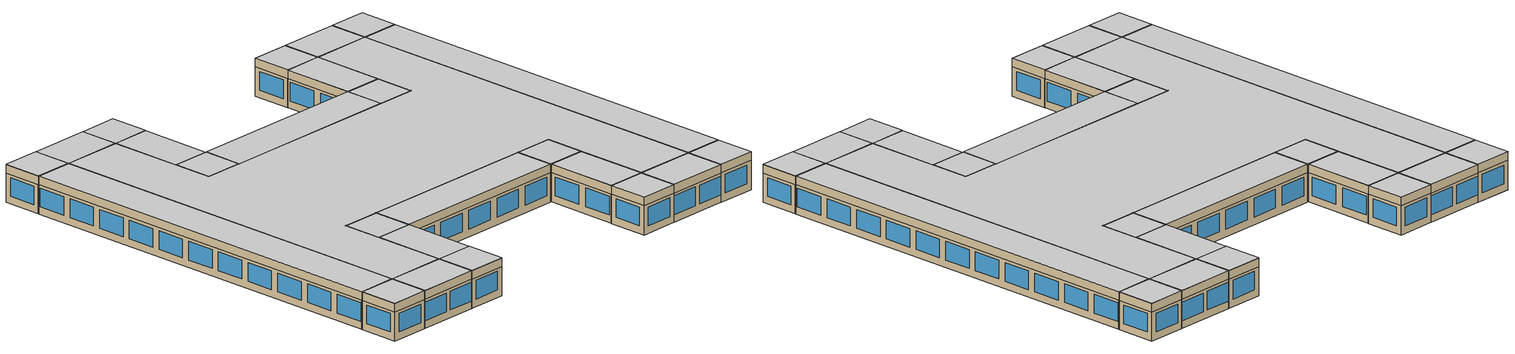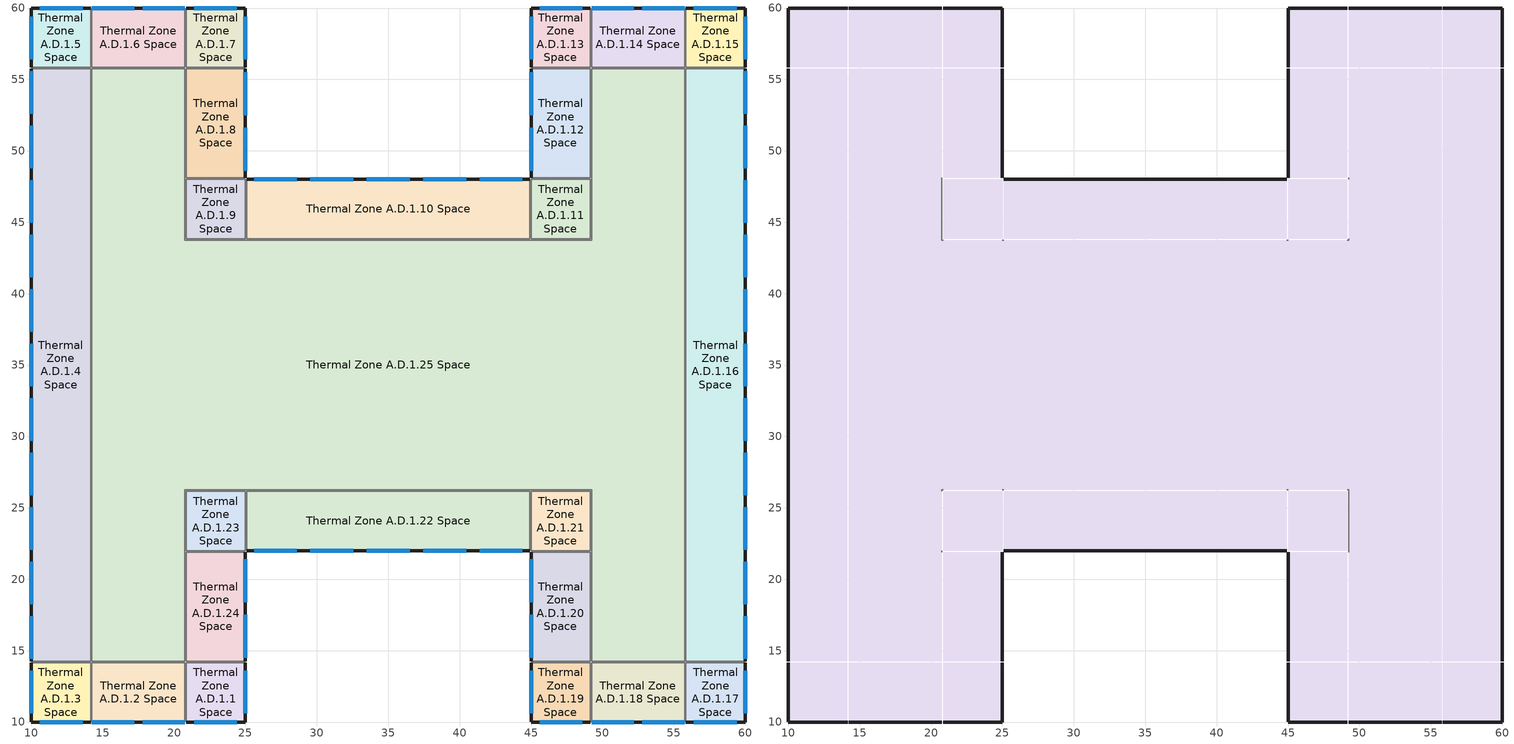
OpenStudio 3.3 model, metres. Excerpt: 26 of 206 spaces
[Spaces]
Thermal Zone A.D.1.4 Space
 floor to Ceiling Void Zone A.B.2.4 Space (FLOOR-Int_4"LWConcrete): 14.15,55.75 14.15,14.25 10,14.25 10,55.75 z8
 wall outside (Wall NonRes MetBldg CZ4 ASHRAE90.1-2016): 10,55.75 10,14.25 z8:11
 wall to Thermal Zone A.D.1.25 Space (Wall-Int_MtlStudGyp-4" / 100mm): 14.15,14.25 14.15,55.75 z8:11
 wall to Thermal Zone A.D.1.3 Space (Wall-Int_MtlStudGyp-4" / 100mm): 10,14.25 14.15,14.25 z8:11
 wall to Thermal Zone A.D.1.5 Space (Wall-Int_MtlStudGyp-4" / 100mm): 14.15,55.75 10,55.75 z8:11
 window (VertFen NonRes MetalFixed CZ4 ASHRAE90.1-2016): 10,55.58 10,52.58 / 10,51.77 10,48.77 / 10,47.95 10,44.95 / 10,44.13 10,41.13 / 10,40.32 10,37.32 / 10,36.5 10,33.5 / 10,32.68 10,29.68 / 10,28.87 10,25.87 / 10,25.05 10,22.05 / 10,21.23 10,18.23 / 10,17.42 10,14.42 z8.78:10.7
Thermal Zone A.D.1.2 Space
 floor to Ceiling Void Zone A.B.2.2 Space (FLOOR-Int_4"LWConcrete): 20.75,14.15 20.75,10 14.25,10 14.25,14.15 z8
 wall outside (Wall NonRes MetBldg CZ4 ASHRAE90.1-2016): 14.25,10 20.75,10 z8:11
 wall to Thermal Zone A.D.1.25 Space (Wall-Int_MtlStudGyp-4" / 100mm): 20.75,14.15 14.25,14.15 z8:11
 wall to Thermal Zone A.D.1.1 Space (Wall-Int_MtlStudGyp-4" / 100mm): 20.75,10 20.75,14.15 z8:11
 wall to Thermal Zone A.D.1.3 Space (Wall-Int_MtlStudGyp-4" / 100mm): 14.25,14.15 14.25,10 z8:11
 window (VertFen NonRes MetalFixed CZ4 ASHRAE90.1-2016): 14.25,10 17.2,10 / 17.8,10 20.75,10 z8.78:10.7
Thermal Zone A.D.1.25 Space
 floor outside (FLOOR-Int_4"LWConcrete): 45,43.75 45,26.25 25,26.25 25,43.75 z8
 floor to Ceiling Void Zone A.C.2.9 Space (FLOOR-Int_4"LWConcrete): 55.75,55.75 55.75,14.25 49.25,14.25 49.25,55.75 z8
 floor to Ceiling Void Zone A.B.2.9 Space (FLOOR-Int_4"LWConcrete): 20.75,55.75 20.75,14.25 14.25,14.25 14.25,55.75 z8
 floor to Ceiling Void Zone A.B.2.8 Space (FLOOR-Int_4"LWConcrete): 25,43.75 25,26.25 20.85,26.25 20.85,43.75 z8
 floor to Ceiling Void Zone A.C.2.4 Space (FLOOR-Int_4"LWConcrete): 49.15,43.75 49.15,26.25 45,26.25 45,43.75 z8
 floor adiabatic (FLOOR-Int_4"LWConcrete): 20.85,43.75 20.85,26.25 20.75,26.25 20.75,43.75 z8; 49.25,43.75 49.25,26.25 49.15,26.25 49.15,43.75 z8
 wall adiabatic (Wall-Int_MtlStudGyp-4" / 100mm): 49.15,26.25 49.25,26.25 49.25,21.9 / 45,43.75 44.9,43.75 / 25.1,43.75 25,43.75 / 20.85,43.75 20.75,43.75 20.75,48.1 / 49.25,48.1 49.25,48 / 49.25,43.85 49.25,43.75 49.15,43.75 / 25,26.25 25.1,26.25 / 44.9,26.25 45,26.25 / 20.75,21.9 20.75,22 / 20.75,26.15 20.75,26.25 20.85,26.25 z8:11
 wall to Thermal Zone A.D.1.24 Space (Wall-Int_MtlStudGyp-4" / 100mm): 20.75,14.25 20.75,21.9 z8:11
 wall to Thermal Zone A.D.1.6 Space (Wall-Int_MtlStudGyp-4" / 100mm): 20.75,55.75 14.25,55.75 z8:11
 wall to Thermal Zone A.D.1.8 Space (Wall-Int_MtlStudGyp-4" / 100mm): 20.75,48.1 20.75,55.75 z8:11
 wall to Thermal Zone A.D.1.9 Space (Wall-Int_MtlStudGyp-4" / 100mm): 20.75,43.85 20.75,48 / 25,43.75 20.85,43.75 z8:11
 wall to Thermal Zone A.D.1.10 Space (Wall-Int_MtlStudGyp-4" / 100mm): 44.9,43.75 25.1,43.75 z8:11
 wall to Thermal Zone A.D.1.11 Space (Wall-Int_MtlStudGyp-4" / 100mm): 49.15,43.75 45,43.75 / 49.25,48 49.25,43.85 z8:11
 wall to Thermal Zone A.D.1.12 Space (Wall-Int_MtlStudGyp-4" / 100mm): 49.25,55.75 49.25,48.1 z8:11
 wall to Thermal Zone A.D.1.14 Space (Wall-Int_MtlStudGyp-4" / 100mm): 55.75,55.75 49.25,55.75 z8:11
 wall to Thermal Zone A.D.1.16 Space (Wall-Int_MtlStudGyp-4" / 100mm): 55.75,14.25 55.75,55.75 z8:11
 wall to Thermal Zone A.D.1.18 Space (Wall-Int_MtlStudGyp-4" / 100mm): 49.25,14.25 55.75,14.25 z8:11
 wall to Thermal Zone A.D.1.20 Space (Wall-Int_MtlStudGyp-4" / 100mm): 49.25,21.9 49.25,14.25 z8:11
 wall to Thermal Zone A.D.1.21 Space (Wall-Int_MtlStudGyp-4" / 100mm): 49.25,26.15 49.25,22 / 45,26.25 49.15,26.25 z8:11
 wall to Thermal Zone A.D.1.22 Space (Wall-Int_MtlStudGyp-4" / 100mm): 25.1,26.25 44.9,26.25 z8:11
 wall to Thermal Zone A.D.1.23 Space (Wall-Int_MtlStudGyp-4" / 100mm): 20.85,26.25 25,26.25 / 20.75,22 20.75,26.15 z8:11
Thermal Zone A.D.1.17 Space
 floor to Ceiling Void Zone A.C.2.1 Space (FLOOR-Int_4"LWConcrete): 60,14.15 60,10 55.85,10 55.85,14.15 z8
 wall outside (Wall NonRes MetBldg CZ4 ASHRAE90.1-2016): 55.85,10 60,10 60,14.15 z8:11
 wall to Thermal Zone A.D.1.16 Space (Wall-Int_MtlStudGyp-4" / 100mm): 60,14.15 55.85,14.15 z8:11
 wall to Thermal Zone A.D.1.18 Space (Wall-Int_MtlStudGyp-4" / 100mm): 55.85,14.15 55.85,10 z8:11
 window (VertFen NonRes MetalFixed CZ4 ASHRAE90.1-2016): 56.4,10 59.4,10 / 60,10.6 60,13.6 z8.78:10.7
Thermal Zone A.D.1.6 Space
 floor to Ceiling Void Zone A.B.2.6 Space (FLOOR-Int_4"LWConcrete): 20.75,60 20.75,55.85 14.25,55.85 14.25,60 z8
 wall outside (Wall NonRes MetBldg CZ4 ASHRAE90.1-2016): 20.75,60 14.25,60 z8:11
 wall to Thermal Zone A.D.1.5 Space (Wall-Int_MtlStudGyp-4" / 100mm): 14.25,60 14.25,55.85 z8:11
 wall to Thermal Zone A.D.1.7 Space (Wall-Int_MtlStudGyp-4" / 100mm): 20.75,55.85 20.75,60 z8:11
 window (VertFen NonRes MetalFixed CZ4 ASHRAE90.1-2016): 20.75,60 17.8,60 / 17.2,60 14.25,60 z8.78:10.7
Thermal Zone A.D.1.1 Space
 floor to Ceiling Void Zone A.B.2.1 Space (FLOOR-Int_4"LWConcrete): 25,14.15 25,10 20.85,10 20.85,14.15 z8
 wall outside (Wall NonRes MetBldg CZ4 ASHRAE90.1-2016): 20.85,10 25,10 25,14.15 z8:11
 wall to Thermal Zone A.D.1.24 Space (Wall-Int_MtlStudGyp-4" / 100mm): 25,14.15 20.85,14.15 z8:11
 window (VertFen NonRes MetalFixed CZ4 ASHRAE90.1-2016): 21.4,10 24.4,10 / 25,10.6 25,13.6 z8.78:10.7
Thermal Zone A.D.1.3 Space
 floor to Ceiling Void Zone A.B.2.3 Space (FLOOR-Int_4"LWConcrete): 14.15,14.15 14.15,10 10,10 10,14.15 z8
 wall outside (Wall NonRes MetBldg CZ4 ASHRAE90.1-2016): 10,14.15 10,10 14.15,10 z8:11
 window (VertFen NonRes MetalFixed CZ4 ASHRAE90.1-2016): 10.6,10 13.6,10 / 10,13.6 10,10.6 z8.78:10.7
Thermal Zone A.D.1.5 Space
 floor to Ceiling Void Zone A.B.2.5 Space (FLOOR-Int_4"LWConcrete): 14.15,60 14.15,55.85 10,55.85 10,60 z8
 wall outside (Wall NonRes MetBldg CZ4 ASHRAE90.1-2016): 14.15,60 10,60 10,55.85 z8:11
 window (VertFen NonRes MetalFixed CZ4 ASHRAE90.1-2016): 13.6,60 10.6,60 / 10,59.4 10,56.4 z8.78:10.7
Thermal Zone A.D.1.7 Space
 floor to Ceiling Void Zone A.B.2.7 Space (FLOOR-Int_4"LWConcrete): 25,60 25,55.85 20.85,55.85 20.85,60 z8
 wall outside (Wall NonRes MetBldg CZ4 ASHRAE90.1-2016): 25,55.85 25,60 20.85,60 z8:11
 wall to Thermal Zone A.D.1.8 Space (Wall-Int_MtlStudGyp-4" / 100mm): 20.85,55.85 25,55.85 z8:11
 window (VertFen NonRes MetalFixed CZ4 ASHRAE90.1-2016): 25,56.4 25,59.4 / 24.4,60 21.4,60 z8.78:10.7
Thermal Zone A.D.1.8 Space
 floor to Ceiling Void Zone A.B.2.8 Space (FLOOR-Int_4"LWConcrete): 25,55.75 25,48.1 20.85,48.1 20.85,55.75 z8
 wall outside (Wall NonRes MetBldg CZ4 ASHRAE90.1-2016): 25,48.1 25,55.75 z8:11
 wall to Thermal Zone A.D.1.9 Space (Wall-Int_MtlStudGyp-4" / 100mm): 20.85,48.1 25,48.1 z8:11
 window (VertFen NonRes MetalFixed CZ4 ASHRAE90.1-2016): 25,48.6 25,51.6 / 25,52.5 25,55.5 z8.78:10.7
Thermal Zone A.D.1.9 Space
 floor to Ceiling Void Zone A.B.2.8 Space (FLOOR-Int_4"LWConcrete): 25,48 25,43.85 20.85,43.85 20.85,48 z8
 wall to Thermal Zone A.D.1.10 Space (Wall-Int_MtlStudGyp-4" / 100mm): 25,43.85 25,48 z8:11
Thermal Zone A.D.1.10 Space
 floor outside (FLOOR-Int_4"LWConcrete): 44.9,48 44.9,43.85 25.1,43.85 25.1,48 z8
 wall outside (Wall NonRes MetBldg CZ4 ASHRAE90.1-2016): 44.9,48 25.1,48 z8:11
 wall to Thermal Zone A.D.1.11 Space (Wall-Int_MtlStudGyp-4" / 100mm): 44.9,43.85 44.9,48 z8:11
 window (VertFen NonRes MetalFixed CZ4 ASHRAE90.1-2016): 44.4,48 41.4,48 / 40.45,48 37.45,48 / 36.5,48 33.5,48 / 32.55,48 29.55,48 / 28.6,48 25.6,48 z8.78:10.7
Thermal Zone A.D.1.11 Space
 floor to Ceiling Void Zone A.C.2.4 Space (FLOOR-Int_4"LWConcrete): 49.15,48 49.15,43.85 45,43.85 45,48 z8
 wall to Thermal Zone A.D.1.12 Space (Wall-Int_MtlStudGyp-4" / 100mm): 49.15,48 45,48 z8:11
Thermal Zone A.D.1.12 Space
 floor to Ceiling Void Zone A.C.2.4 Space (FLOOR-Int_4"LWConcrete): 49.15,55.75 49.15,48.1 45,48.1 45,55.75 z8
 wall outside (Wall NonRes MetBldg CZ4 ASHRAE90.1-2016): 45,55.75 45,48.1 z8:11
 wall to Thermal Zone A.D.1.13 Space (Wall-Int_MtlStudGyp-4" / 100mm): 49.15,55.75 45,55.75 z8:11
 window (VertFen NonRes MetalFixed CZ4 ASHRAE90.1-2016): 45,55.5 45,52.5 / 45,51.6 45,48.6 z8.78:10.7
Thermal Zone A.D.1.13 Space
 floor to Ceiling Void Zone A.C.2.5 Space (FLOOR-Int_4"LWConcrete): 49.15,60 49.15,55.85 45,55.85 45,60 z8
 wall outside (Wall NonRes MetBldg CZ4 ASHRAE90.1-2016): 49.15,60 45,60 45,55.85 z8:11
 wall to Thermal Zone A.D.1.14 Space (Wall-Int_MtlStudGyp-4" / 100mm): 49.15,55.85 49.15,60 z8:11
 window (VertFen NonRes MetalFixed CZ4 ASHRAE90.1-2016): 48.6,60 45.6,60 / 45,59.4 45,56.4 z8.78:10.7
Thermal Zone A.D.1.14 Space
 floor to Ceiling Void Zone A.C.2.6 Space (FLOOR-Int_4"LWConcrete): 55.75,60 55.75,55.85 49.25,55.85 49.25,60 z8
 wall outside (Wall NonRes MetBldg CZ4 ASHRAE90.1-2016): 55.75,60 49.25,60 z8:11
 wall to Thermal Zone A.D.1.15 Space (Wall-Int_MtlStudGyp-4" / 100mm): 55.75,55.85 55.75,60 z8:11
 window (VertFen NonRes MetalFixed CZ4 ASHRAE90.1-2016): 55.75,60 52.8,60 / 52.2,60 49.25,60 z8.78:10.7
Thermal Zone A.D.1.15 Space
 floor to Ceiling Void Zone A.C.2.7 Space (FLOOR-Int_4"LWConcrete): 60,60 60,55.85 55.85,55.85 55.85,60 z8
 wall outside (Wall NonRes MetBldg CZ4 ASHRAE90.1-2016): 60,55.85 60,60 55.85,60 z8:11
 wall to Thermal Zone A.D.1.16 Space (Wall-Int_MtlStudGyp-4" / 100mm): 55.85,55.85 60,55.85 z8:11
 window (VertFen NonRes MetalFixed CZ4 ASHRAE90.1-2016): 60,56.4 60,59.4 / 59.4,60 56.4,60 z8.78:10.7
Thermal Zone A.D.1.16 Space
 floor to Ceiling Void Zone A.C.2.8 Space (FLOOR-Int_4"LWConcrete): 60,55.75 60,14.25 55.85,14.25 55.85,55.75 z8
 wall outside (Wall NonRes MetBldg CZ4 ASHRAE90.1-2016): 60,14.25 60,55.75 z8:11
 window (VertFen NonRes MetalFixed CZ4 ASHRAE90.1-2016): 60,14.42 60,17.42 / 60,18.23 60,21.23 / 60,22.05 60,25.05 / 60,25.87 60,28.87 / 60,29.68 60,32.68 / 60,33.5 60,36.5 / 60,37.32 60,40.32 / 60,41.13 60,44.13 / 60,44.95 60,47.95 / 60,48.77 60,51.77 / 60,52.58 60,55.58 z8.78:10.7
Thermal Zone A.D.1.18 Space
 floor to Ceiling Void Zone A.C.2.2 Space (FLOOR-Int_4"LWConcrete): 55.75,14.15 55.75,10 49.25,10 49.25,14.15 z8
 wall outside (Wall NonRes MetBldg CZ4 ASHRAE90.1-2016): 49.25,10 55.75,10 z8:11
 wall to Thermal Zone A.D.1.19 Space (Wall-Int_MtlStudGyp-4" / 100mm): 49.25,14.15 49.25,10 z8:11
 window (VertFen NonRes MetalFixed CZ4 ASHRAE90.1-2016): 49.25,10 52.2,10 / 52.8,10 55.75,10 z8.78:10.7
Thermal Zone A.D.1.19 Space
 floor to Ceiling Void Zone A.C.2.3 Space (FLOOR-Int_4"LWConcrete): 49.15,14.15 49.15,10 45,10 45,14.15 z8
 wall outside (Wall NonRes MetBldg CZ4 ASHRAE90.1-2016): 45,14.15 45,10 49.15,10 z8:11
 wall to Thermal Zone A.D.1.20 Space (Wall-Int_MtlStudGyp-4" / 100mm): 49.15,14.15 45,14.15 z8:11
 window (VertFen NonRes MetalFixed CZ4 ASHRAE90.1-2016): 45,13.6 45,10.6 / 45.6,10 48.6,10 z8.78:10.7
Thermal Zone A.D.1.20 Space
 floor to Ceiling Void Zone A.C.2.4 Space (FLOOR-Int_4"LWConcrete): 49.15,21.9 49.15,14.25 45,14.25 45,21.9 z8
 wall outside (Wall NonRes MetBldg CZ4 ASHRAE90.1-2016): 45,21.9 45,14.25 z8:11
 wall to Thermal Zone A.D.1.21 Space (Wall-Int_MtlStudGyp-4" / 100mm): 49.15,21.9 45,21.9 z8:11
 window (VertFen NonRes MetalFixed CZ4 ASHRAE90.1-2016): 45,21.4 45,18.4 / 45,17.5 45,14.5 z8.78:10.7
Thermal Zone A.D.1.21 Space
 floor to Ceiling Void Zone A.C.2.4 Space (FLOOR-Int_4"LWConcrete): 49.15,26.15 49.15,22 45,22 45,26.15 z8
 wall to Thermal Zone A.D.1.22 Space (Wall-Int_MtlStudGyp-4" / 100mm): 45,26.15 45,22 z8:11
Thermal Zone A.D.1.22 Space
 floor outside (FLOOR-Int_4"LWConcrete): 44.9,26.15 44.9,22 25.1,22 25.1,26.15 z8
 wall outside (Wall NonRes MetBldg CZ4 ASHRAE90.1-2016): 25.1,22 44.9,22 z8:11
 wall to Thermal Zone A.D.1.23 Space (Wall-Int_MtlStudGyp-4" / 100mm): 25.1,26.15 25.1,22 z8:11
 window (VertFen NonRes MetalFixed CZ4 ASHRAE90.1-2016): 25.6,22 28.6,22 / 29.55,22 32.55,22 / 33.5,22 36.5,22 / 37.45,22 40.45,22 / 41.4,22 44.4,22 z8.78:10.7
Thermal Zone A.D.1.23 Space
 floor to Ceiling Void Zone A.B.2.8 Space (FLOOR-Int_4"LWConcrete): 25,26.15 25,22 20.85,22 20.85,26.15 z8
 wall to Thermal Zone A.D.1.24 Space (Wall-Int_MtlStudGyp-4" / 100mm): 20.85,22 25,22 z8:11
Thermal Zone A.D.1.24 Space
 floor to Ceiling Void Zone A.B.2.8 Space (FLOOR-Int_4"LWConcrete): 25,21.9 25,14.25 20.85,14.25 20.85,21.9 z8
 wall outside (Wall NonRes MetBldg CZ4 ASHRAE90.1-2016): 25,14.25 25,21.9 z8:11
 window (VertFen NonRes MetalFixed CZ4 ASHRAE90.1-2016): 25,14.5 25,17.5 / 25,18.4 25,21.4 z8.78:10.7

 wall outside (Wall NonRes MetBldg CZ4 ASHRAE90.1-2016): 25,14.25 25,21.9 / 20.85,10 25,10 25,14.15 / 14.25,10 20.75,10 / 10,14.15 10,10 14.15,10 / 10,55.75 10,14.25 / 14.15,60 10,60 10,55.85 / 20.75,60 14.25,60 / 25,55.85 25,60 20.85,60 / 25,48.1 25,55.75 / 44.9,48 25.1,48 / 45,55.75 45,48.1 / 49.15,60 45,60 45,55.85 / 55.75,60 49.25,60 / 60,55.85 60,60 55.85,60 / 60,14.25 60,55.75 / 55.85,10 60,10 60,14.15 / 49.25,10 55.75,10 / 45,14.15 45,10 49.15,10 / 45,21.9 45,14.25 / 25.1,22 44.9,22 z11:11.88
 wall adiabatic (Wall-Int_MtlStudGyp-4" / 100mm): 45,43.75 44.9,43.75 / 25.1,43.75 25,43.75 / 20.85,43.75 20.75,43.75 20.75,48.1 / 49.25,48.1 49.25,48 / 49.25,43.85 49.25,43.75 49.15,43.75 / 25,26.25 25.1,26.25 / 44.9,26.25 45,26.25 / 49.15,26.25 49.25,26.25 49.25,21.9 / 20.75,21.9 20.75,22 / 20.75,26.15 20.75,26.25 20.85,26.25 z11:11.02; 45,43.75 44.9,43.75 / 25.1,43.75 25,43.75 / 20.85,43.75 20.75,43.75 20.75,48.1 / 49.25,48.1 49.25,48 / 49.25,43.85 49.25,43.75 49.15,43.75 / 25,26.25 25.1,26.25 / 44.9,26.25 45,26.25 / 49.15,26.25 49.25,26.25 49.25,21.9 / 20.75,21.9 20.75,22 / 20.75,26.15 20.75,26.25 20.85,26.25 z11.02:11.88
 ceiling to Thermal Zone A.D.2.23 Space (FLOOR-Int_4"LWConcrete): 25,22 25,26.15 20.85,26.15 20.85,22 z11.9
 ceiling to Thermal Zone A.D.2.3 Space (FLOOR-Int_4"LWConcrete): 14.15,10 14.15,14.15 10,14.15 10,10 z11.9
 ceiling to Thermal Zone A.D.2.4 Space (FLOOR-Int_4"LWConcrete): 14.15,14.25 14.15,55.75 10,55.75 10,14.25 z11.9
 ceiling to Thermal Zone A.D.2.1 Space (FLOOR-Int_4"LWConcrete): 25,10 25,14.15 20.85,14.15 20.85,10 z11.9
 ceiling to Thermal Zone A.D.2.2 Space (FLOOR-Int_4"LWConcrete): 20.75,10 20.75,14.15 14.25,14.15 14.25,10 z11.9
 ceiling to Thermal Zone A.D.2.5 Space (FLOOR-Int_4"LWConcrete): 14.15,55.85 14.15,60 10,60 10,55.85 z11.9
 ceiling to Thermal Zone A.D.2.6 Space (FLOOR-Int_4"LWConcrete): 20.75,55.85 20.75,60 14.25,60 14.25,55.85 z11.9
 ceiling to Thermal Zone A.D.2.7 Space (FLOOR-Int_4"LWConcrete): 25,55.85 25,60 20.85,60 20.85,55.85 z11.9
 ceiling to Thermal Zone A.D.2.8 Space (FLOOR-Int_4"LWConcrete): 25,48.1 25,55.75 20.85,55.75 20.85,48.1 z11.9
 ceiling to Thermal Zone A.D.2.9 Space (FLOOR-Int_4"LWConcrete): 25,43.85 25,48 20.85,48 20.85,43.85 z11.9
 ceiling to Thermal Zone A.D.2.10 Space (FLOOR-Int_4"LWConcrete): 44.9,43.85 44.9,48 25.1,48 25.1,43.85 z11.9
 ceiling to Thermal Zone A.D.2.11 Space (FLOOR-Int_4"LWConcrete): 49.15,43.85 49.15,48 45,48 45,43.85 z11.9
 ceiling to Thermal Zone A.D.2.12 Space (FLOOR-Int_4"LWConcrete): 49.15,48.1 49.15,55.75 45,55.75 45,48.1 z11.9
 ceiling to Thermal Zone A.D.2.13 Space (FLOOR-Int_4"LWConcrete): 49.15,55.85 49.15,60 45,60 45,55.85 z11.9
 ceiling to Thermal Zone A.D.2.14 Space (FLOOR-Int_4"LWConcrete): 55.75,55.85 55.75,60 49.25,60 49.25,55.85 z11.9
 ceiling to Thermal Zone A.D.2.15 Space (FLOOR-Int_4"LWConcrete): 60,55.85 60,60 55.85,60 55.85,55.85 z11.9
 ceiling to Thermal Zone A.D.2.16 Space (FLOOR-Int_4"LWConcrete): 60,14.25 60,55.75 55.85,55.75 55.85,14.25 z11.9
 ceiling to Thermal Zone A.D.2.17 Space (FLOOR-Int_4"LWConcrete): 60,10 60,14.15 55.85,14.15 55.85,10 z11.9
 ceiling to Thermal Zone A.D.2.18 Space (FLOOR-Int_4"LWConcrete): 55.75,10 55.75,14.15 49.25,14.15 49.25,10 z11.9
 ceiling to Thermal Zone A.D.2.19 Space (FLOOR-Int_4"LWConcrete): 49.15,10 49.15,14.15 45,14.15 45,10 z11.9
 ceiling to Thermal Zone A.D.2.20 Space (FLOOR-Int_4"LWConcrete): 49.15,14.25 49.15,21.9 45,21.9 45,14.25 z11.9
 ceiling to Thermal Zone A.D.2.21 Space (FLOOR-Int_4"LWConcrete): 49.15,22 49.15,26.15 45,26.15 45,22 z11.9
 ceiling to Thermal Zone A.D.2.22 Space (FLOOR-Int_4"LWConcrete): 44.9,22 44.9,26.15 25.1,26.15 25.1,22 z11.9
 ceiling to Thermal Zone A.D.2.24 Space (FLOOR-Int_4"LWConcrete): 25,14.25 25,21.9 20.85,21.9 20.85,14.25 z11.9
 ceiling to Thermal Zone A.D.2.25 Space (FLOOR-Int_4"LWConcrete): 55.75,14.25 55.75,55.75 49.25,55.75 49.25,43.75 20.75,43.75 20.75,55.75 14.25,55.75 14.25,14.25 20.75,14.25 20.75,26.25 49.25,26.25 49.25,14.25 z11.9
[Building]
Building (A): North Axis {deg}=0
[Site]
Site 1
[ClimateZones]
Climate Zone Institution Name 1=ASHRAE; Climate Zone Document Name 1=ANSI/ASHRAE Standard 169; Climate Zone Document Year 1=2006; Climate Zone Institution Name 2=CEC; Climate Zone Document Name 2=California Climate Zone Descriptions; Climate Zone Document Year 2=1995
[Construction]
VertFen NonRes MetalFixed CZ4 ASHRAE90.1-2016: Glazing NonRes MetalFixed CZ4 ASHRAE90.1-2016 [.236 in][.6 cm]
Wall NonRes MetBldg CZ4 ASHRAE90.1-2016: F08 Metal surface [.059 in][.15 cm], COMNET-Framing/Insulation-Wall Metal Framing w/ R-0 [3 in][7.62 cm], Continuous insulation R-15.8 [.95 in][2.413 cm], Gypsum or plaster board [.5 in][1.27 cm]
Wall-Int_MtlStudGyp-4" / 100mm: INT-FINISH_GypsumBoard [.5 in][1.27 cm], FRAME-INSUL_MetalStudsBattInsulation [3 in][7.62 cm], INT-FINISH_GypsumBoard [.5 in][1.27 cm]
FLOOR-Int_4"LWConcrete: CONCRT_Concrete_LW [4 in][10.16 cm]
[Material]
Name | Roughness | Thickness {m} | Conductivity {W/m-K} | Density {kg/m3} | Specific Heat {J/kg-K} | Thermal Absorptance | Solar Absorptance | Visible Absorptance
F08 Metal surface [.059 in][.15 cm] | Smooth | 0.0014986 | 45.2803 | 7824.05 | 502.08 | 0.9 | 0.7 | 0.7
Gypsum or plaster board [.5 in][1.27 cm] | MediumSmooth | 0.0127 | 0.579796 | 799.961 | 1087.84 | 0.9 | 0.7 | 0.7
INT-FINISH_GypsumBoard [.5 in][1.27 cm] | MediumSmooth | 0.0127 | 0.155736 | 799.962 | 836.8 | 0.9 | 0.7 | 0.7
FRAME-INSUL_MetalStudsBattInsulation [3 in][7.62 cm] | MediumSmooth | 0.0762 | 0.0966327 | 600.051 | 920.48 | 0.5 | 0.3 | 0.3
CONCRT_Concrete_LW [4 in][10.16 cm] | Rough | 0.1016 | 0.529316 | 1280.03 | 836.8 | 0.8 | 0.65 | 0.65
[Material:NoMass] Roughness=MediumRough; Thermal Absorptance=0.9; Solar Absorptance=0.7; Visible Absorptance=0.7
Name | Thermal Resistance {m2-K/W}
COMNET-Framing/Insulation-Wall Metal Framing w/ R-0 [3 in][7.62 cm] | 0.107427
Continuous insulation R-15.8 [.95 in][2.413 cm] | 2.64341
[WindowMaterial:SimpleGlazingSystem]
Glazing NonRes MetalFixed CZ4 ASHRAE90.1-2016 [.236 in][.6 cm]: U-Factor {W/m2-K}=2.15774; Solar Heat Gain Coefficient=0.36; Visible Transmittance=0.396
[ThermalZone] Multiplier=1; Ceiling Height {m}=3; Use Ideal Air Loads=No
Name | Volume {m3} | Thermostat
Thermal Zone A.D.1.4 | 516.556 | Bldg-Office Dual setpoint 4
Thermal Zone A.D.1.2 | 80.8894 | Bldg-Office Dual setpoint 7
Thermal Zone A.D.1.25 | 3114.24 | Bldg-Office Dual setpoint 14
Thermal Zone A.D.1.17 | 51.6476 | Bldg-Office Dual setpoint 16
Thermal Zone A.D.1.6 | 80.8895 | Bldg-Office Dual setpoint 18
Thermal Zone A.D.1.1 | 51.6476 | Bldg-Office Dual setpoint 19
Thermal Zone A.D.1.12 | 95.1943 | Bldg-Office Dual setpoint 20
Thermal Zone A.D.1.3 | 51.6476 | Bldg-Office Dual setpoint 21
Thermal Zone A.D.1.5 | 51.64758 | Bldg-Office Dual setpoint 22
Thermal Zone A.D.1.7 | 51.6476 | Bldg-Office Dual setpoint 23
Thermal Zone A.D.1.8 | 95.1942 | Bldg-Office Dual setpoint 24
Thermal Zone A.D.1.9 | 51.64758 | Bldg-Office Dual setpoint 25
Thermal Zone A.D.1.10 | 246.423 | Bldg-Office Dual setpoint 26
Thermal Zone A.D.1.11 | 51.64758 | Bldg-Office Dual setpoint 27
Thermal Zone A.D.1.13 | 51.6476 | Bldg-Office Dual setpoint 28
Thermal Zone A.D.1.14 | 80.8895 | Bldg-Office Dual setpoint 29
Thermal Zone A.D.1.15 | 51.6476 | Bldg-Office Dual setpoint 30
Thermal Zone A.D.1.16 | 516.556 | Bldg-Office Dual setpoint 32
Thermal Zone A.D.1.18 | 80.8894 | Bldg-Office Dual setpoint 33
Thermal Zone A.D.1.19 | 51.6476 | Bldg-Office Dual setpoint 35
Thermal Zone A.D.1.20 | 95.1943 | Bldg-Office Dual setpoint 37
Thermal Zone A.D.1.21 | 51.6476 | Bldg-Office Dual setpoint 38
Thermal Zone A.D.1.22 | 246.423 | Bldg-Office Dual setpoint 39
Thermal Zone A.D.1.23 | 51.6476 | Bldg-Office Dual setpoint 40
Thermal Zone A.D.1.24 | 95.1942 | Bldg-Office Dual setpoint 42
[Sizing:Zone] Zone Cooling Design Supply Air Temperature Input Method=SupplyAirTemperature; Zone Cooling Design Supply Air Temperature Difference {deltaC}=11.11; Zone Heating Design Supply Air Temperature Input Method=SupplyAirTemperature; Zone Heating Design Supply Air Temperature Difference {deltaC}=11.11; Zone Cooling Design Supply Air Humidity Ratio {kg-H2O/kg-air}=0.0085; Zone Heating Design Supply Air Humidity Ratio {kg-H2O/kg-air}=0.008; Cooling Design Air Flow Method=DesignDay; Heating Design Air Flow Method=DesignDay; Account for Dedicated Outdoor Air System=No; Dedicated Outdoor Air System Control Strategy=NeutralSupplyAir; Dedicated Outdoor Air Low Setpoint Temperature for Design {C}=autosize; Dedicated Outdoor Air High Setpoint Temperature for Design {C}=autosize
Name | Zone Cooling Design Supply Air Temperature {C} | Zone Heating Design Supply Air Temperature {C} | Cooling Design Air Flow Rate {m3/s} | Cooling Minimum Air Flow per Zone Floor Area {m3/s-m2} | Cooling Minimum Air Flow {m3/s} | Cooling Minimum Air Flow Fraction | Heating Design Air Flow Rate {m3/s} | Heating Maximum Air Flow per Zone Floor Area {m3/s-m2} | Heating Maximum Air Flow {m3/s} | Heating Maximum Air Flow Fraction
Ceiling Void Zone A.D.4.2; Ceiling Void Zone A.D.2.25; Ceiling Void Zone A.B.2.8; Ceiling Void Zone A.C.1.3; Ceiling Void Zone A.B.1.2; Ceiling Void Zone A.D.3.25; Ceiling Void Zone A.C.2.9; Ceiling Void Zone A.D.2.15; Ceiling Void Zone A.D.3.2; Ceiling Void Zone A.A.b1.1; Ceiling Void Zone A.D.3.7; Ceiling Void Zone A.D.2.24; Ceiling Void Zone A.C.2.4; Ceiling Void Zone A.D.2.9; Ceiling Void Zone A.D.4.1; Ceiling Void Zone A.D.2.2; Ceiling Void Zone A.D.3.12; Ceiling Void Zone A.B.1.5; Ceiling Void Zone A.D.3.20; Ceiling Void Zone A.D.3.14; Ceiling Void Zone A.D.3.3; Ceiling Void Zone A.D.3.9; Ceiling Void Zone A.C.1.7; Ceiling Void Zone A.B.1.3; Ceiling Void Zone A.D.2.1; Ceiling Void Zone A.D.3.15; Ceiling Void Zone A.D.2.3; Ceiling Void Zone A.D.2.4; Ceiling Void Zone A.C.2.1; Ceiling Void Zone A.D.2.5; Ceiling Void Zone A.D.2.6; Ceiling Void Zone A.B.2.5; Ceiling Void Zone A.D.2.7; Ceiling Void Zone A.D.2.8; Ceiling Void Zone A.D.2.10; Ceiling Void Zone A.D.2.11; Ceiling Void Zone A.B.1.8; Ceiling Void Zone A.D.2.12; Ceiling Void Zone A.D.3.6; Ceiling Void Zone A.D.2.13; Ceiling Void Zone A.D.2.14; Ceiling Void Zone A.D.2.16; Ceiling Void Zone A.D.2.17; Ceiling Void Zone A.D.2.18; Ceiling Void Zone A.D.2.19; Ceiling Void Zone A.D.2.20; Ceiling Void Zone A.D.2.21; Ceiling Void Zone A.C.2.7; Ceiling Void Zone A.D.2.22; Ceiling Void Zone A.D.2.23; Ceiling Void Zone A.D.3.1; Ceiling Void Zone A.D.3.17; Ceiling Void Zone A.D.3.4; Ceiling Void Zone A.D.3.5; Ceiling Void Zone A.C.2.5; Ceiling Void Zone A.B.2.1; Ceiling Void Zone A.D.3.13; Ceiling Void Zone A.D.3.8; Ceiling Void Zone A.D.3.10; Ceiling Void Zone A.D.3.11; Ceiling Void Zone A.D.3.18; Ceiling Void Zone A.D.3.16; Ceiling Void Zone A.D.3.19; Ceiling Void Zone A.D.3.21; Ceiling Void Zone A.C.1.8; Ceiling Void Zone A.D.3.22; Ceiling Void Zone A.D.3.23; Ceiling Void Zone A.D.3.24; Ceiling Void Zone A.A.b2.1; Ceiling Void Zone A.B.2.9; Ceiling Void Zone A.B.1.1; Ceiling Void Zone A.B.1.4; Ceiling Void Zone A.B.1.6; Ceiling Void Zone A.B.1.7; Ceiling Void Zone A.B.1.9; Ceiling Void Zone A.B.2.2; Ceiling Void Zone A.B.2.3; Ceiling Void Zone A.B.2.4; Ceiling Void Zone A.B.2.6; Ceiling Void Zone A.B.2.7; Ceiling Void Zone A.C.1.1; Ceiling Void Zone A.C.1.2; Ceiling Void Zone A.C.1.4; Ceiling Void Zone A.C.1.5; Ceiling Void Zone A.C.1.6; Ceiling Void Zone A.C.1.9; Ceiling Void Zone A.C.2.2; Ceiling Void Zone A.C.2.3; Ceiling Void Zone A.C.2.6; Ceiling Void Zone A.C.2.8 | 14 | 40
Thermal Zone A.D.3.7; Thermal Zone A.D.4.1; Thermal Zone A.D.2.19; Thermal Zone A.D.2.1; Thermal Zone A.D.1.4; Thermal Zone A.D.2.20; Thermal Zone A.D.3.11; Thermal Zone A.D.1.2; Thermal Zone A.D.2.2; Thermal Zone A.D.2.24; Thermal Zone A.D.3.19; Thermal Zone A.D.2.16; Thermal Zone A.D.3.16; Thermal Zone A.D.2.4; Thermal Zone A.D.1.25; Thermal Zone A.D.3.22; Thermal Zone A.D.1.17; Thermal Zone A.D.4.2; Thermal Zone A.D.1.6; Thermal Zone A.D.1.1; Thermal Zone A.D.1.12; Thermal Zone A.D.1.3; Thermal Zone A.D.1.5; Thermal Zone A.D.1.7; Thermal Zone A.D.1.8; Thermal Zone A.D.1.9; Thermal Zone A.D.1.10; Thermal Zone A.D.1.11; Thermal Zone A.D.1.13; Thermal Zone A.D.1.14; Thermal Zone A.D.1.15; Thermal Zone A.D.3.12; Thermal Zone A.D.1.16; Thermal Zone A.D.1.18; Thermal Zone A.D.2.14; Thermal Zone A.D.1.19; Thermal Zone A.D.2.13; Thermal Zone A.D.1.20; Thermal Zone A.D.1.21; Thermal Zone A.D.1.22; Thermal Zone A.D.1.23; Thermal Zone A.D.3.8; Thermal Zone A.D.1.24; Thermal Zone A.D.3.14; Thermal Zone A.D.2.3; Thermal Zone A.D.3.25; Thermal Zone A.D.2.5; Thermal Zone A.D.2.6; Thermal Zone A.D.2.9; Thermal Zone A.D.2.7; Thermal Zone A.D.2.8; Thermal Zone A.D.2.10; Thermal Zone A.D.2.11; Thermal Zone A.D.2.12; Thermal Zone A.D.2.18; Thermal Zone A.D.2.15; Thermal Zone A.D.2.17; Thermal Zone A.D.2.21; Thermal Zone A.D.2.22; Thermal Zone A.D.3.13; Thermal Zone A.D.2.23; Thermal Zone A.D.3.24; Thermal Zone A.D.2.25; Thermal Zone A.D.3.4; Thermal Zone A.D.3.1; Thermal Zone A.D.3.2; Thermal Zone A.D.3.3; Thermal Zone A.D.3.5; Thermal Zone A.D.3.6; Thermal Zone A.D.3.9; Thermal Zone A.D.3.10; Thermal Zone A.D.3.15; Thermal Zone A.D.3.17; Thermal Zone A.D.3.18; Thermal Zone A.D.3.20; Thermal Zone A.D.3.21; Thermal Zone A.D.3.23 | 12.7778 | 50 | 0 | 0.15 | 0 | 0.2 | 0 | 0.4 | 299.983 | 0.3
Thermal Zone A.A.b1.1; Thermal Zone A.C.2.3; Thermal Zone A.B.2.1; Thermal Zone A.B.2.5; Thermal Zone A.B.1.3; Thermal Zone A.B.1.4; Thermal Zone A.B.1.9; Thermal Zone A.A.b2.1; Thermal Zone A.C.1.5; Thermal Zone A.C.1.2; Thermal Zone A.C.2.8; Thermal Zone A.B.1.7; Thermal Zone A.C.2.4; Thermal Zone A.C.2.6; Thermal Zone A.C.2.5; Thermal Zone A.B.1.1; Thermal Zone A.C.2.9; Thermal Zone A.B.2.6; Thermal Zone A.B.1.8; Thermal Zone A.B.1.2; Thermal Zone A.C.2.1; Thermal Zone A.B.1.5; Thermal Zone A.B.1.6; Thermal Zone A.B.2.2; Thermal Zone A.B.2.3; Thermal Zone A.B.2.4; Thermal Zone A.C.1.7; Thermal Zone A.B.2.7; Thermal Zone A.B.2.8; Thermal Zone A.B.2.9; Thermal Zone A.C.1.1; Thermal Zone A.C.2.7; Thermal Zone A.C.1.3; Thermal Zone A.C.1.4; Thermal Zone A.C.1.6; Thermal Zone A.C.1.8; Thermal Zone A.C.1.9; Thermal Zone A.C.2.2 | 14 | 40 | 0 | 0.000762 | 0 | 0.2 | 0 | 0.002032 | 0.141576 | 0.3
[Space] Space Type=Zone Group (Office)-2; Part of Total Floor Area=Yes
Name | Thermal Zone | Design Specification Outdoor Air Object
Thermal Zone A.D.1.4 Space | Thermal Zone A.D.1.4 | Office Buildings-Office space ASHRAE62.1-2016 3
Thermal Zone A.D.1.2 Space | Thermal Zone A.D.1.2 | Office Buildings-Office space ASHRAE62.1-2016 1
Thermal Zone A.D.1.25 Space | Thermal Zone A.D.1.25 | Office Buildings-Office space ASHRAE62.1-2016 24
Thermal Zone A.D.1.17 Space | Thermal Zone A.D.1.17 | Office Buildings-Office space ASHRAE62.1-2016 16
Thermal Zone A.D.1.6 Space | Thermal Zone A.D.1.6 | Office Buildings-Office space ASHRAE62.1-2016 5
Thermal Zone A.D.1.1 Space | Thermal Zone A.D.1.1 | Office Buildings-Office space ASHRAE62.1-2016
Thermal Zone A.D.1.12 Space | Thermal Zone A.D.1.12 | Office Buildings-Office space ASHRAE62.1-2016 11
Thermal Zone A.D.1.3 Space | Thermal Zone A.D.1.3 | Office Buildings-Office space ASHRAE62.1-2016 2
Thermal Zone A.D.1.5 Space | Thermal Zone A.D.1.5 | Office Buildings-Office space ASHRAE62.1-2016 4
Thermal Zone A.D.1.7 Space | Thermal Zone A.D.1.7 | Office Buildings-Office space ASHRAE62.1-2016 6
Thermal Zone A.D.1.8 Space | Thermal Zone A.D.1.8 | Office Buildings-Office space ASHRAE62.1-2016 7
Thermal Zone A.D.1.9 Space | Thermal Zone A.D.1.9 | Office Buildings-Office space ASHRAE62.1-2016 8
Thermal Zone A.D.1.10 Space | Thermal Zone A.D.1.10 | Office Buildings-Office space ASHRAE62.1-2016 9
Thermal Zone A.D.1.11 Space | Thermal Zone A.D.1.11 | Office Buildings-Office space ASHRAE62.1-2016 10
Thermal Zone A.D.1.13 Space | Thermal Zone A.D.1.13 | Office Buildings-Office space ASHRAE62.1-2016 12
Thermal Zone A.D.1.14 Space | Thermal Zone A.D.1.14 | Office Buildings-Office space ASHRAE62.1-2016 13
Thermal Zone A.D.1.15 Space | Thermal Zone A.D.1.15 | Office Buildings-Office space ASHRAE62.1-2016 14
Thermal Zone A.D.1.16 Space | Thermal Zone A.D.1.16 | Office Buildings-Office space ASHRAE62.1-2016 15
Thermal Zone A.D.1.18 Space | Thermal Zone A.D.1.18 | Office Buildings-Office space ASHRAE62.1-2016 17
Thermal Zone A.D.1.19 Space | Thermal Zone A.D.1.19 | Office Buildings-Office space ASHRAE62.1-2016 18
Thermal Zone A.D.1.20 Space | Thermal Zone A.D.1.20 | Office Buildings-Office space ASHRAE62.1-2016 19
Thermal Zone A.D.1.21 Space | Thermal Zone A.D.1.21 | Office Buildings-Office space ASHRAE62.1-2016 20
Thermal Zone A.D.1.22 Space | Thermal Zone A.D.1.22 | Office Buildings-Office space ASHRAE62.1-2016 21
Thermal Zone A.D.1.23 Space | Thermal Zone A.D.1.23 | Office Buildings-Office space ASHRAE62.1-2016 22
Thermal Zone A.D.1.24 Space | Thermal Zone A.D.1.24 | Office Buildings-Office space ASHRAE62.1-2016 23
[ThermostatSetpoint:DualSetpoint] Heating Setpoint Temperature Schedule=COMNET C-5 Office-HtgSetPt Sched; Cooling Setpoint Temperature Schedule=COMNET C-5 Office-ClgSetPt Sched; Temperature Difference Between Cutout And Setpoint {deltaC}=0
Bldg-Office Dual setpoint 4; Bldg-Office Dual setpoint 7; Bldg-Office Dual setpoint 14; Bldg-Office Dual setpoint 16; Bldg-Office Dual setpoint 18; Bldg-Office Dual setpoint 19; Bldg-Office Dual setpoint 20; Bldg-Office Dual setpoint 21; Bldg-Office Dual setpoint 22; Bldg-Office Dual setpoint 23; Bldg-Office Dual setpoint 24; Bldg-Office Dual setpoint 25; Bldg-Office Dual setpoint 26; Bldg-Office Dual setpoint 27; Bldg-Office Dual setpoint 28; Bldg-Office Dual setpoint 29; Bldg-Office Dual setpoint 30; Bldg-Office Dual setpoint 32; Bldg-Office Dual setpoint 33; Bldg-Office Dual setpoint 35; Bldg-Office Dual setpoint 37; Bldg-Office Dual setpoint 38; Bldg-Office Dual setpoint 39; Bldg-Office Dual setpoint 40; Bldg-Office Dual setpoint 42
[Lights:Definition]
Zone Group (Office)-2|Bldg-Office Lights ASHRAE90.1-2016 Definition: Design Level Calculation Method=Watts/Area; Watts per Space Floor Area {W/m2}=10.7639; Fraction Radiant=0; Fraction Visible=0; Return Air Fraction=0; Return Air Fraction Calculated from Plenum Temperature=No; Return Air Fraction Function of Plenum Temperature Coefficient 1=0; Return Air Fraction Function of Plenum Temperature Coefficient 2 {1/K}=0
[Lights]
Zone Group (Office)-2|Bldg-Office Lights ASHRAE90.1-2016: Lights Definition=Zone Group (Office)-2|Bldg-Office Lights ASHRAE90.1-2016 Definition; Space or SpaceType=Zone Group (Office)-2; Schedule=COMNET C-5 Office-Lights Sched; Fraction Replaceable=0
[SpaceType]
Zone Group (Office)-2
[People:Definition]
Zone Group (Office)-2|Bldg-Office Occupancy ASHRAE90.1-2016 Definition: Number of People Calculation Method=Area/Person; Space Floor Area per Person {m2/person}=18.5806; Fraction Radiant=0.3; Sensible Heat Fraction=0.555556; Carbon Dioxide Generation Rate {m3/s-W}=3.82e-08; Enable ASHRAE 55 Comfort Warnings=No; Mean Radiant Temperature Calculation Type=ZoneAveraged
[People]
Zone Group (Office)-2|Bldg-Office Occupancy ASHRAE90.1-2016: People Definition=Zone Group (Office)-2|Bldg-Office Occupancy ASHRAE90.1-2016 Definition; Space or SpaceType=Zone Group (Office)-2; Number of People Schedule=COMNET C-5 Office-Occupancy Sched; Activity Level Schedule=Office ActivityLevel Schedule Name; Multiplier=1
[ElectricEquipment:Definition]
Zone Group (Office)-2|Bldg-Office Receptacle ASHRAE90.1-2016 Definition: Design Level Calculation Method=Watts/Area; Watts per Space Floor Area {W/m2}=8.07293; Fraction Latent=0; Fraction Radiant=0; Fraction Lost=0
[ElectricEquipment]
Zone Group (Office)-2|Bldg-Office Receptacle ASHRAE90.1-2016: Electric Equipment Definition=Zone Group (Office)-2|Bldg-Office Receptacle ASHRAE90.1-2016 Definition; Space or SpaceType=Zone Group (Office)-2; Schedule=COMNET C-5 Office-Receptacle Sched
[SpaceInfiltration:DesignFlowRate]
ZoneGroup(Office)-2|Bldg-OfficeInfiltrationASHRAE90.1-2016: Space or SpaceType=Zone Group (Office)-2; Schedule=COMNET C-5 Office-Infiltration Sched; Design Flow Rate Calculation Method=Flow/Area; Flow per Space Floor Area {m3/s-m2}=0.0004572; Constant Term Coefficient=1; Temperature Term Coefficient=0; Velocity Term Coefficient=0; Velocity Squared Term Coefficient=0
[DesignSpecification:OutdoorAir] Outdoor Air Method=Sum; Outdoor Air Flow per Person {m3/s-person}=0.00235974; Outdoor Air Flow per Floor Area {m3/s-m2}=0.0003048; Outdoor Air Flow Rate {m3/s}=0
Office Buildings-Office space ASHRAE62.1-2016; Office Buildings-Office space ASHRAE62.1-2016 1; Office Buildings-Office space ASHRAE62.1-2016 2; Office Buildings-Office space ASHRAE62.1-2016 3; Office Buildings-Office space ASHRAE62.1-2016 4; Office Buildings-Office space ASHRAE62.1-2016 5; Office Buildings-Office space ASHRAE62.1-2016 6; Office Buildings-Office space ASHRAE62.1-2016 7; Office Buildings-Office space ASHRAE62.1-2016 8; Office Buildings-Office space ASHRAE62.1-2016 9; Office Buildings-Office space ASHRAE62.1-2016 10; Office Buildings-Office space ASHRAE62.1-2016 11; Office Buildings-Office space ASHRAE62.1-2016 12; Office Buildings-Office space ASHRAE62.1-2016 13; Office Buildings-Office space ASHRAE62.1-2016 14; Office Buildings-Office space ASHRAE62.1-2016 15; Office Buildings-Office space ASHRAE62.1-2016 16; Office Buildings-Office space ASHRAE62.1-2016 17; Office Buildings-Office space ASHRAE62.1-2016 18; Office Buildings-Office space ASHRAE62.1-2016 19; Office Buildings-Office space ASHRAE62.1-2016 20; Office Buildings-Office space ASHRAE62.1-2016 21; Office Buildings-Office space ASHRAE62.1-2016 22; Office Buildings-Office space ASHRAE62.1-2016 23; Office Buildings-Office space ASHRAE62.1-2016 24
[Schedule:Year]
COMNET C-5 Office-HtgSetPt Sched: 12, 31, COMNET C-5 Office-HtgSetPt Week
COMNET C-5 Office-ClgSetPt Sched: 12, 31, COMNET C-5 Office-ClgSetPt Week
COMNET C-5 Office-Occupancy Sched: 12, 31, COMNET C-5 Office-Occupancy Week
Office ActivityLevel Schedule Name: 12, 31, Office ActivityLevel Week
COMNET C-5 Office-Lights Sched: 12, 31, COMNET C-5 Office-Lights Week
COMNET C-5 Office-Receptacle Sched: 12, 31, COMNET C-5 Office-Receptacle Week
COMNET C-5 Office-Infiltration Sched: 12, 31, COMNET C-5 Office-Infiltration Week
[Schedule:Week]
COMNET C-5 Office-HtgSetPt Week: COMNET C-5 Office-HtgSetPt Sun, COMNET C-5 Office-HtgSetPt WD, COMNET C-5 Office-HtgSetPt WD, COMNET C-5 Office-HtgSetPt WD, COMNET C-5 Office-HtgSetPt WD, COMNET C-5 Office-HtgSetPt WD, COMNET C-5 Office-HtgSetPt Sat, COMNET C-5 Office-HtgSetPt Sun, COMNET C-5 Office-HtgSetPt Sun, COMNET C-5 Office-HtgSetPt WD, COMNET C-5 Office-HtgSetPt Sun, COMNET C-5 Office-HtgSetPt Sun
COMNET C-5 Office-ClgSetPt Week: COMNET C-5 Office-ClgSetPt Sun, COMNET C-5 Office-ClgSetPt WD, COMNET C-5 Office-ClgSetPt WD, COMNET C-5 Office-ClgSetPt WD, COMNET C-5 Office-ClgSetPt WD, COMNET C-5 Office-ClgSetPt WD, COMNET C-5 Office-ClgSetPt Sat, COMNET C-5 Office-ClgSetPt Sun, COMNET C-5 Office-ClgSetPt WD, COMNET C-5 Office-ClgSetPt Sun, COMNET C-5 Office-ClgSetPt Sun, COMNET C-5 Office-ClgSetPt Sun
COMNET C-5 Office-Infiltration Week: COMNET C-5 Office-Infiltration Sun, COMNET C-5 Office-Infiltration WD, COMNET C-5 Office-Infiltration WD, COMNET C-5 Office-Infiltration WD, COMNET C-5 Office-Infiltration WD, COMNET C-5 Office-Infiltration WD, COMNET C-5 Office-Infiltration Sat, COMNET C-5 Office-Infiltration Sun, COMNET C-5 Office-Infiltration WD, COMNET C-5 Office-Infiltration Sun, COMNET C-5 Office-Infiltration Sun, COMNET C-5 Office-Infiltration Sun
COMNET C-5 Office-Occupancy Week: COMNET C-5 Office-Occupancy Sun, COMNET C-5 Office-Occupancy WD, COMNET C-5 Office-Occupancy WD, COMNET C-5 Office-Occupancy WD, COMNET C-5 Office-Occupancy WD, COMNET C-5 Office-Occupancy WD, COMNET C-5 Office-Occupancy Sat, COMNET C-5 Office-Occupancy Sun, COMNET C-5 Office-Occupancy WD, COMNET C-5 Office-Occupancy Sun, COMNET C-5 Office-Occupancy Sun, COMNET C-5 Office-Occupancy Sun
Office ActivityLevel Week: Office ActivityLevel Sun, Office ActivityLevel WD, Office ActivityLevel WD, Office ActivityLevel WD, Office ActivityLevel WD, Office ActivityLevel WD, Office ActivityLevel Sat, Office ActivityLevel Sun, Office ActivityLevel WD, Office ActivityLevel Sun, Office ActivityLevel Sun, Office ActivityLevel Sun
COMNET C-5 Office-Lights Week: COMNET C-5 Office-Lights Sun, COMNET C-5 Office-Lights WD, COMNET C-5 Office-Lights WD, COMNET C-5 Office-Lights WD, COMNET C-5 Office-Lights WD, COMNET C-5 Office-Lights WD, COMNET C-5 Office-Lights Sat, COMNET C-5 Office-Lights Sun, COMNET C-5 Office-Lights WD, COMNET C-5 Office-Lights Sun, COMNET C-5 Office-Lights Sun, COMNET C-5 Office-Lights Sun
COMNET C-5 Office-Receptacle Week: COMNET C-5 Office-Receptacle Sun, COMNET C-5 Office-Receptacle WD, COMNET C-5 Office-Receptacle WD, COMNET C-5 Office-Receptacle WD, COMNET C-5 Office-Receptacle WD, COMNET C-5 Office-Receptacle WD, COMNET C-5 Office-Receptacle Sat, COMNET C-5 Office-Receptacle Sun, COMNET C-5 Office-Receptacle WD, COMNET C-5 Office-Receptacle Sun, COMNET C-5 Office-Receptacle Sun, COMNET C-5 Office-Receptacle Sun
[Schedule:Day]
COMNET C-5 Office-HtgSetPt Sun: 24, 0, 15.5556
COMNET C-5 Office-HtgSetPt WD: 5, 0, 15.5556, 6, 0, 17.7778, 7, 0, 19.4444, 22, 0, 21.1111, 24, 0, 15.5556
COMNET C-5 Office-HtgSetPt Sat: 5, 0, 15.5556, 6, 0, 17.7778, 7, 0, 19.4444, 17, 0, 21.1111, 24, 0, 15.5556
COMNET C-5 Office-ClgSetPt Sun: 24, 0, 26.6667
COMNET C-5 Office-ClgSetPt WD: 5, 0, 26.6667, 6, 0, 25.5556, 7, 0, 25, 22, 0, 23.8889, 24, 0, 26.6667
COMNET C-5 Office-ClgSetPt Sat: 5, 0, 26.6667, 6, 0, 25.5556, 7, 0, 25, 17, 0, 23.8889, 24, 0, 26.6667
COMNET C-5 Office-Infiltration Sun: 24, 0, 1
COMNET C-5 Office-Infiltration WD: 6, 0, 1, 22, 0, 0.25, 24, 0, 1
COMNET C-5 Office-Infiltration Sat: 6, 0, 1, 18, 0, 0.25, 24, 0, 1
COMNET C-5 Office-Occupancy Sat: 6, 0, 0, 8, 0, 0.1, 13, 0, 0.3, 17, 0, 0.1, 19, 0, 0.05, 24, 0, 0
COMNET C-5 Office-Occupancy Sun: 6, 0, 0, 18, 0, 0.05, 24, 0, 0
COMNET C-5 Office-Occupancy WD: 6, 0, 0, 7, 0, 0.1, 8, 0, 0.2, 13, 0, 0.5, 17, 0, 0.95, 18, 0, 0.3, 22, 0, 0.1, 24, 0, 0.05
Office ActivityLevel Sun; Office ActivityLevel WD; Office ActivityLevel Sat: 24, 0, 120
COMNET C-5 Office-Lights Sun: 24, 0, 0.05
COMNET C-5 Office-Lights WD: 5, 0, 0.05, 7, 0, 0.1, 8, 0, 0.3, 17, 0, 0.9, 18, 0, 0.5, 20, 0, 0.3, 22, 0, 0.2, 23, 0, 0.1, 24, 0, 0.05
COMNET C-5 Office-Lights Sat: 6, 0, 0.05, 8, 0, 0.1, 13, 0, 0.3, 17, 0, 0.15, 24, 0, 0.05
COMNET C-5 Office-Receptacle Sun: 24, 0, 0.3
COMNET C-5 Office-Receptacle WD: 8, 0, 0.4, 13, 0, 0.8, 17, 0, 0.9, 18, 0, 0.5, 24, 0, 0.4
COMNET C-5 Office-Receptacle Sat: 6, 0, 0.3, 8, 0, 0.4, 13, 0, 0.5, 17, 0, 0.35, 24, 0, 0.3
